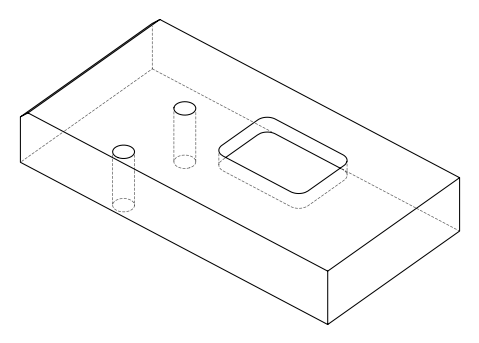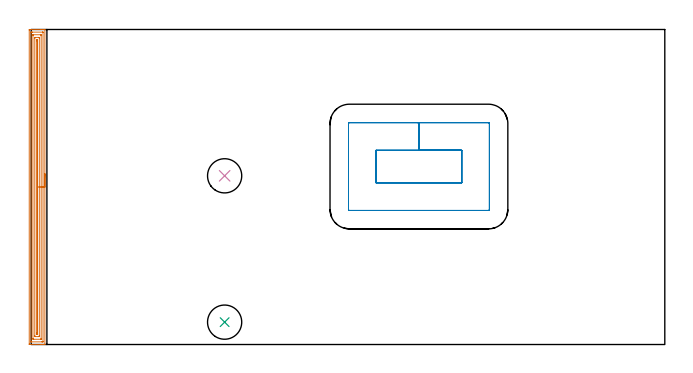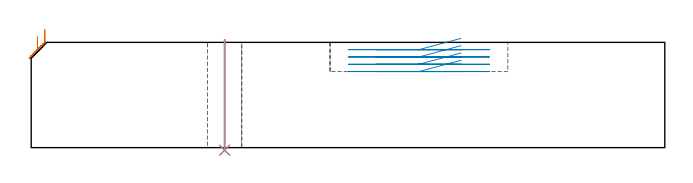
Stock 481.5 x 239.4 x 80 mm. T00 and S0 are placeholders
(PLAN: 4 operations, 2 tool changes, 15.4 min)
(1 AREA_MILL | FG_CHAMFER_SURFACE | UGT0205_001 | 9.77 min | 16949 mm3)
(2 MILL_RECTANGULAR_POCKET | POCKET_RECTANGULAR_STRAIGHT | UGT0201_006 | Follow Part, ap 7, ae 75% | 4.93 min | 279978 mm3)
(3 INDEXABLE_INSERT_DRILL_THROUGH_HOLE_FROM_SOLID | STEP1HOLE | NXT0302_023 | 0.34 min | 42422 mm3)
(4 INDEXABLE_INSERT_DRILL_THROUGH_HOLE_FROM_SOLID_1 | STEP1HOLE_1 | NXT0302_023 | 0.34 min | 42434 mm3)
(TOOL UGT0205_001 | Chamfer Mill 20 x 3 x 45 deg. | D20 FL50 Z2)
(TOOL UGT0201_006 | End Mill 28 mm | D28 FL25 Z2)
(TOOL NXT0302_023 | Index. Insert Drill 26mm [880-D2600L32-05] | D26 PA176 FL130 Z2)
(OP 1 AREA_MILL)
G17 G21 G94 G90
T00 M6
G54
G17 G0 G90 X10.4 Y129.7 S1061 M3
G43 Z90. H0
G94 G1 Y129.662 Z89.128 F250.
Y129.548 Z88.263
Y129.359 Z87.412
Y129.097 Z86.58
Y128.763 Z85.774
Y128.36 Z85.
Y127.892 Z84.264
Y127.36 Z83.572
Y126.771 Z82.929
Y126.128 Z82.339
Y125.436 Z81.808
Y124.7 Z81.34
Y123.926 Z80.937
Y123.12 Z80.603
Y122.288 Z80.341
Y121.437 Z80.152
Y120.572 Z80.038
Y119.7 Z80.
Y0.155
X10.397 Y0.01 Z79.988
X10.349 Y0.007 Z79.941
X9.984 Y0. Z79.584
X9.529 Z79.128
X8.91 Z78.505
X7.708 Z77.305
X7.126 Z76.72
X-1.193 Y0.001 Z68.404
X-1.492 Y0.01 Z68.106
X-1.499 Y0.307 Z68.099
Y0.329
X-1.5 Y238.799 Z68.1
X-1.497 Y239.394
X-1.495 Y239.397 Z68.102
X-0.902 Y239.399 Z68.695
X-0.301 Y239.4 Z69.296
X7.126 Z76.72
X7.708 Z77.305
X8.018 Z77.614
X8.6 Z78.196
X8.91 Z78.505
X9.529 Z79.128
X9.985 Z79.584
X10.349 Y239.393 Z79.941
X10.397 Y239.39 Z79.988
X10.4 Y239.245 Z80.
Y119.7
X8.986 Z78.586
Y2.309
X8.984 Y2.233 Z78.584
X8.979 Y2.082 Z78.579
X8.975 Y2.009 Z78.575
X8.957 Y2.006 Z78.557
X8.91 Y2.003 Z78.51
X8.403 Y2. Z78.003
X8.018 Z77.618
X0.375 Z69.975
X-0.01 Y2.003 Z69.59
X-0.064 Y2.006 Z69.536
X-0.075 Y2.009 Z69.525
X-0.079 Y2.057 Z69.521
X-0.083 Y2.157 Z69.517
X-0.085 Y2.309 Z69.515
X-0.086 Y2.385 Z69.514
Y237.091
X-0.084 Y237.167 Z69.516
X-0.079 Y237.319 Z69.521
X-0.075 Y237.391 Z69.525
X-0.057 Y237.394 Z69.543
X-0.01 Y237.397 Z69.59
X0.497 Y237.4 Z70.097
X0.882 Z70.482
X8.525 Z78.125
X8.91 Y237.397 Z78.51
X8.964 Y237.394 Z78.564
X8.975 Y237.391 Z78.575
X8.979 Y237.343 Z78.579
X8.983 Y237.243 Z78.583
X8.985 Y237.091 Z78.585
X8.986 Y237.015 Z78.586
Y119.7
X7.572 Z77.172
X7.571 Y4.616 Z77.171
X7.57 Y4.169 Z77.17
X7.568 Y4.058 Z77.168
X7.565 Y4.012 Z77.165
X7.464 Y4.006 Z77.064
X7.295 Y4.001 Z76.895
X1.943 Y4. Z71.543
X1.774 Y4.003 Z71.374
X1.605 Y4.01 Z71.205
X1.335 Y4.03 Z70.935
X1.333 Y4.169 Z70.933
X1.329 Y4.615 Z70.929
X1.328 Y234.784 Z70.928
X1.33 Y235.231 Z70.93
X1.332 Y235.342 Z70.932
X1.335 Y235.388 Z70.935
X1.436 Y235.394 Z71.036
X1.605 Y235.399 Z71.205
X6.957 Y235.4 Z76.557
X7.126 Y235.397 Z76.726
X7.295 Y235.39 Z76.895
X7.565 Y235.37 Z77.165
X7.567 Y235.231 Z77.167
X7.571 Y234.786 Z77.171
Y119.7
X6.157 Z75.757
Y6.846
X6.152 Y6.035 Z75.752
X6.151 Y6.013 Z75.751
X6.134 Y6.009 Z75.734
X6.082 Y6.004 Z75.682
X5.976 Y6.001 Z75.576
X3.114 Y6. Z72.714
X2.915 Y6.001 Z72.515
X2.815 Y6.004 Z72.415
X2.766 Y6.008 Z72.366
X2.749 Y6.012 Z72.349
X2.743 Y6.846 Z72.343
Y232.554
X2.748 Y233.365 Z72.348
X2.749 Y233.387 Z72.349
X2.766 Y233.391 Z72.366
X2.818 Y233.396 Z72.418
X2.924 Y233.399 Z72.524
X5.786 Y233.4 Z75.386
X5.985 Y233.399 Z75.585
X6.085 Y233.396 Z75.685
X6.134 Y233.392 Z75.734
X6.151 Y233.388 Z75.751
X6.157 Y232.554 Z75.757
Y119.7
X4.743 Z74.343
Y8.63
X4.742 Y8.338 Z74.342
X4.737 Y8.045 Z74.337
X4.736 Y8.013 Z74.336
X4.724 Y8.009 Z74.324
X4.686 Y8.005 Z74.286
X4.607 Y8.002 Z74.207
X4.45 Z74.05
X4.182 Y8.006 Z73.782
X4.163 Y8.017 Z73.763
X4.161 Y8.027 Z73.761
X4.158 Y8.63 Z73.758
X4.157 Y8.923 Z73.757
Y230.77
X4.158 Y231.062 Z73.758
X4.163 Y231.356 Z73.763
X4.164 Y231.387 Z73.764
X4.176 Y231.391 Z73.776
X4.214 Y231.396 Z73.814
X4.293 Y231.398 Z73.893
X4.45 Z74.05
X4.718 Y231.394 Z74.318
X4.737 Y231.383 Z74.337
X4.739 Y231.373 Z74.339
X4.742 Y230.77 Z74.342
X4.743 Y230.477 Z74.343
Y119.7
Y118.828 Z74.381
Y117.964 Z74.495
Y117.112 Z74.684
Y116.28 Z74.946
Y115.474 Z75.28
Y114.7 Z75.683
Y113.964 Z76.152
Y113.272 Z76.683
Y112.629 Z77.272
Y112.04 Z77.915
Y111.509 Z78.607
Y111.04 Z79.343
Y110.637 Z80.117
Y110.303 Z80.923
Y110.041 Z81.755
Y109.852 Z82.607
Y109.738 Z83.471
Y109.7 Z84.343
G0 Z90.
M5
M2
(OP 2 MILL_RECTANGULAR_POCKET)
G17 G21 G94 G90
T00 M6
G54
G17 G0 G90 X326.559 Y147.6 S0 M3
G43 Z90. H0
Z83.
G94 G1 X294.65 Z74.45 F250.
X262.1 F500.
Y122.9
X327.2
Y147.6
X294.65
Y168.6
X241.8
G3 X241.1 Y167.9 R0.7
G1 Y102.6
G3 X241.8 Y101.9 R0.7
G1 X347.5
G3 X348.2 Y102.6 R0.7
G1 Y167.9
G3 X347.5 Y168.6 R0.7
G1 X294.65
X293.65
G0 X326.559 Y147.6 Z77.45
G1 X294.65 Z68.9 F250.
X262.1 F500.
Y122.9
X327.2
Y147.6
X294.65
Y168.6
X241.8
G3 X241.1 Y167.9 R0.7
G1 Y102.6
G3 X241.8 Y101.9 R0.7
G1 X347.5
G3 X348.2 Y102.6 R0.7
G1 Y167.9
G3 X347.5 Y168.6 R0.7
G1 X294.65
X293.65
G0 X326.559 Y147.6 Z71.9
G1 X294.65 Z63.35 F250.
X262.1 F500.
Y122.9
X327.2
Y147.6
X294.65
Y168.6
X241.8
G3 X241.1 Y167.9 R0.7
G1 Y102.6
G3 X241.8 Y101.9 R0.7
G1 X347.5
G3 X348.2 Y102.6 R0.7
G1 Y167.9
G3 X347.5 Y168.6 R0.7
G1 X294.65
X293.65
G0 X326.559 Y147.6 Z66.35
G1 X294.65 Z57.8 F250.
X262.1 F500.
Y122.9
X327.2
Y147.6
X294.65
Y168.6
X241.8
G3 X241.1 Y167.9 R0.7
G1 Y102.6
G3 X241.8 Y101.9 R0.7
G1 X347.5
G3 X348.2 Y102.6 R0.7
G1 Y167.9
G3 X347.5 Y168.6 R0.7
G1 X294.65
X293.65
G0 Z90.
M5
M2
(OP 3 INDEXABLE_INSERT_DRILL_THROUGH_HOLE_FROM_SOLID)
G17 G21 G94 G90
T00 M6
G54
G17 G0 G90 X147. Y17. S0 M3
G43 Z90. H1
G94 G81 G98 Z-1.954 F250. R82.
G80
M5
M2
(OP 4 INDEXABLE_INSERT_DRILL_THROUGH_HOLE_FROM_SOLID_1)
G17 G21 G94 G90
T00 M6
G54
G17 G0 G90 X147. Y128.2 S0 M3
G43 Z90. H1
G94 G81 G98 Z-1.954 F250. R82.
G80
M5
M2
